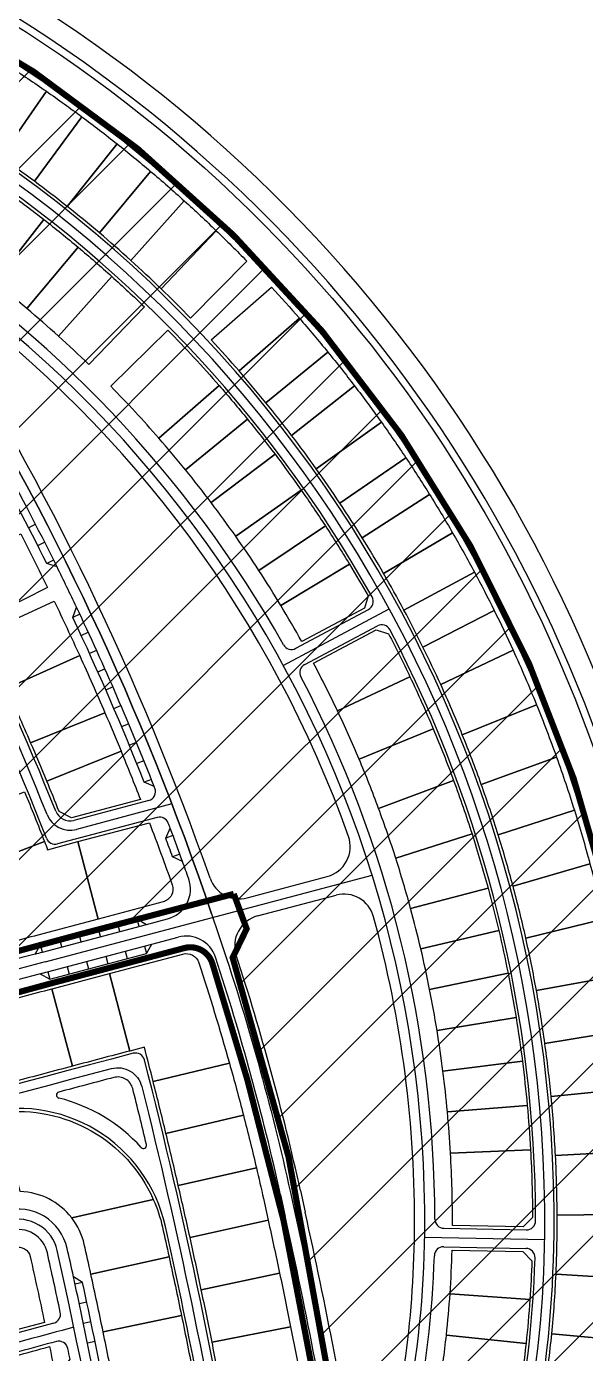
# Paper-space layout 'Layout1' of a CAD drawing. Extents: x 51 to 892, y -832 to -238.
# Drawn here: x 831.25 to 845.77, y -302.07 to -267.59 of the extents above; entities that cross this region are included whole.
import ezdxf

# ---------------------------------------------------------------- set-up
doc = ezdxf.new("R2010")
doc.units = 0
doc.header["$LTSCALE"] = 10
doc.header["$MEASUREMENT"] = 0
doc.linetypes.add('X-Base 100915$0$PHANTOMX2', pattern=[5, 2.5, -0.5, 0.5, -0.5, 0.5, -0.5])
for name, color, linetype in [('L-ANNO-KPLN', 254, 'Continuous'), ('L-ANNO-KPLN-HTCH', 135, 'Continuous'), ('L-ANNO-KPLN-SHET', 139, 'X-Base 100915$0$PHANTOMX2')]:
    doc.layers.add(name, color=color, linetype=linetype)

# ---------------------------------------------------------------- blocks, each defined once
blk = doc.blocks.new('masterplan')
at = {"layer": 'L-ANNO-KPLN'}
for p, q in [((408023.812099279, 2905913.462894781), (408023.6342822677, 2905913.371346376)), ((408023.8700501833, 2905912.909440048), (408024.0485040611, 2905912.999740732)), ((408024.2816589959, 2905912.534942205), (408024.1025770068, 2905912.445893672)), ((408024.9615111314, 2905911.130908184), (408024.7805976442, 2905911.045642071)), ((408030.2491091362, 2905909.79690305), (408033.0024807062, 2905911.26453985)), ((408030.5742144893, 2905910.242160843), (408032.4596554408, 2905911.247162331)), ((408025.000047619, 2905910.575763709), (408025.181553894, 2905910.659760567)), ((408030.8069426479, 2905909.822280454), (408032.6919323017, 2905910.827041385)), ((408025.3982912217, 2905910.187083272), (408025.2162010639, 2905910.10435979)), ((408025.4290473742, 2905909.631453441), (408025.6117124815, 2905909.712899489)), ((408025.8218072028, 2905909.237232481), (408025.6385761076, 2905909.157067864)), ((408025.8447769845, 2905908.681226331), (408026.0285650783, 2905908.760105584)), ((408026.2319759646, 2905908.281542207), (408026.0476398888, 2905908.203952187)), ((408026.247154868, 2905907.725268848), (408026.4320298821, 2905907.801565828)), ((408026.6287170163, 2905907.320199994), (408026.4433121338, 2905907.245199797)), ((408026.8220277176, 2905906.837468322), (408026.6361020628, 2905906.763768588)), ((408026.7515711568, 2905906.286175066), (408024.8103087114, 2905905.770831963)), ((408027.3549614316, 2905906.198043062), (408024.8718881297, 2905905.538866502)), ((408026.9753604394, 2905905.848958309), (408024.3827758899, 2905905.160710015)), ((408027.1941740741, 2905905.311538523), (408027.3115779232, 2905905.568654359)), ((408027.3816072168, 2905905.381315432), (408027.1941740741, 2905905.311538523)), ((408027.5613190115, 2905904.893357887), (408027.3734017314, 2905904.824895519)), ((408027.6295281756, 2905904.705348616), (408027.3734017314, 2905904.824895519)), ((408024.0591415979, 2905902.095041528), (408032.5528134657, 2905904.349839812)), ((408029.3055731349, 2905903.76094545), (408031.3913517778, 2905904.314652984)), ((408029.5800671242, 2905903.287526606), (408031.6179447132, 2905903.828517941)), ((408023.9412110543, 2905902.543693286), (408026.4541138661, 2905903.21101589)), ((408026.0028829252, 2905902.884186808), (408025.9515496638, 2905903.077555714)), ((408026.4541138661, 2905903.21101589), (408026.698779311, 2905903.068925045)), ((408026.5054747388, 2905903.017608863), (408026.4541138662, 2905903.21101589)), ((408026.698779311, 2905903.068925045), (408027.2422816814, 2905903.213207546)), ((408028.3842192173, 2905903.346859535), (408028.566824481, 2905902.806866191)), ((408024.997699257, 2905902.617342686), (408024.9463830807, 2905902.810647234)), ((408025.5002910633, 2905902.750764739), (408025.4489527415, 2905902.944086849)), ((408026.8353478666, 2905902.558891409), (408027.5199263155, 2905902.740625097)), ((408023.7992234998, 2905902.29913459), (408023.9412110543, 2905902.543693286)), ((408023.9925155886, 2905902.350498564), (408023.9412110543, 2905902.543693286)), ((408024.4951074228, 2905902.483920624), (408024.4438079767, 2905902.677162151)), ((408026.6409494472, 2905902.507284845), (408026.6922776403, 2905902.313869142)), ((408026.6922776403, 2905902.313869142), (408026.8342540194, 2905902.558601027)), ((408026.6941717274, 2905902.313760283), (408026.8353478796, 2905902.558891432)), ((408024.1792621107, 2905901.646971138), (408026.6922776403, 2905902.313869142)), ((408025.1331739654, 2905902.107018668), (408025.1844901417, 2905901.91371412)), ((408025.6357657718, 2905902.240440721), (408025.6870714284, 2905902.04710994)), ((408026.1383576337, 2905902.373862789), (408026.1896908951, 2905902.180493883)), ((408023.9347937278, 2905901.788835914), (408024.1792621107, 2905901.646971138)), ((408024.127990297, 2905901.840174546), (408024.1792621107, 2905901.646971138)), ((408024.6305821312, 2905901.973596607), (408024.6818815774, 2905901.78035508)), ((408030.1768656016, 2905896.044976499), (408030.3009124572, 2905895.483086765)), ((408030.4346581661, 2905896.101888656), (408030.5587050217, 2905895.539998923)), ((408030.6924507306, 2905896.158800814), (408030.8164975862, 2905895.596911081)), ((408034.4221639393, 2905895.17344392), (408036.5582210224, 2905895.131975472)), ((408033.9201095838, 2905894.943145355), (408037.0395621513, 2905894.882585711)), ((408034.4175898251, 2905894.693442276), (408036.5533461358, 2905894.651979667)), ((408025.0349857933, 2905893.762310935), (408024.8395210353, 2905893.719960866)), ((408025.1443020854, 2905893.253166151), (408024.9486802458, 2905893.211547696)), ((408025.251712683, 2905892.743615932), (408025.0559365001, 2905892.702729673)), ((408025.3572160827, 2905892.23366741), (408025.161288297, 2905892.193513919))]:
    blk.add_line(p, q, dxfattribs=at)
at = {"layer": 'L-ANNO-KPLN', "flags": 128}
for points in [[(407987.0889583607, 2905922.587128629, 0.4917010053788284), (407986.9607872259, 2905921.645488641), (407988.729616443, 2905919.852765416, 0.4048027847091977), (407989.5641404847, 2905919.83371221, -0.0013640750097035), (407990.049060553, 2905920.279810639), (407995.6425113128, 2905925.397358432, -0.0852654705821274), (407999.8477465976, 2905928.097986049, -0.0331588052841534), (408003.847471256, 2905929.487970832), (408004.830487623, 2905929.724915596, -0.0549308624121284), (408011.7720601945, 2905930.609680163, -0.0928711689881435), (408016.3995481979, 2905929.823973209, -0.2358157968075135), (408038.8814598504, 2905905.894963889)], [(408039.1424196906, 2905905.689420495, 0.2377585232711487), (408016.4659971184, 2905930.004107994, 0.0928711689881435), (408011.76879178, 2905930.801652342, 0.1000865253533084), (407999.3283213346, 2905928.064981677), (407999.3283213372, 2905928.064981659, -0.0100318492628843), (407998.1437260185, 2905927.569749299), (407994.2256212276, 2905926.023336895, 0.0364223624555783), (407987.0889583633, 2905922.587128631)], [(407989.6498077281, 2905918.613482691), (407996.1987304164, 2905924.789414102, -0.0852654705819975), (408000.1692018884, 2905927.339274973, -0.0330546858997407), (408004.0533151864, 2905928.689988061), (408005.0235734135, 2905928.923857622, -0.0549308624120991), (408011.7860871383, 2905929.785799562, -0.0928711689882817), (408016.1143715858, 2905929.050894753, -0.235974762197125), (408038.0983193083, 2905905.637775721), (408038.8270733628, 2905903.602639511, -0.0483307189193957), (408039.5359453605, 2905900.794560376, -0.029546859249043), (408039.9276951875, 2905896.530306493)]]:
    blk.add_lwpolyline(points, format="xyb", dxfattribs=at)
at = {"layer": 'L-ANNO-KPLN'}
for points in [[(408024.0937949445, 2905924.71339849), (408022.9065850523, 2905923.005502386, 0.00802964814266909), (408022.0105886844, 2905923.607316492), (408023.1227961211, 2905925.365062506, -0.008219820705734912)], [(408025.0181687811, 2905924.048769956), (408023.784575204, 2905922.374048416, 0.008059065479036313), (408022.9065850523, 2905923.005502386), (408024.0937949445, 2905924.71339849, -0.00799642774774967)], [(408025.9316255826, 2905923.346518005), (408024.637540928, 2905921.718156728, 0.008007514675309158), (408023.784575204, 2905922.374048416), (408025.0181687811, 2905924.048769956, -0.008098328673229196)], [(408026.8007261319, 2905922.633297348), (408025.4722937071, 2905921.032607003, 0.00804333671434891), (408024.637540928, 2905921.718156728), (408025.9316255826, 2905923.346518005, -0.007897510723209166)], [(408027.6772475904, 2905921.865658335), (408026.2841346398, 2905920.321150532, 0.008041918218197195), (408025.4722937071, 2905921.032607003), (408026.8007261319, 2905922.633297348, -0.008181299388241135)], [(408024.0310941105, 2905921.381216228), (408022.7457929481, 2905919.745877118, 0.00879834765508243), (408021.8785638881, 2905920.399360189), (408023.11675827, 2905922.070756842, -0.008710687687345783)], [(408028.5062365528, 2905921.091248997), (408027.0731525824, 2905919.583633704, 0.008039595051236713), (408026.2841346398, 2905920.321150532), (408027.6772475904, 2905921.865658335, -0.007968245906419851)], [(408024.9212253002, 2905920.660204688), (408023.5841961298, 2905919.066879698, 0.008732993974484354), (408022.7457929481, 2905919.745877118), (408024.0310941105, 2905921.381216228, -0.008705153787966302)], [(408029.3014747814, 2905920.299853598), (408027.8378379766, 2905918.821470413, 0.008044515921089868), (408027.0731525824, 2905919.583633704), (408028.5062365528, 2905921.091248997, -0.007881916369011482)], [(408025.7942828159, 2905919.90114407), (408024.4046445909, 2905918.353459094, 0.008807510423178911), (408023.5841961298, 2905919.066879698), (408024.9212253002, 2905920.660204688, -0.008785976545091655)], [(408026.6420204196, 2905919.11025058), (408025.1966536952, 2905917.614493205, 0.008780244292766965), (408024.4046445909, 2905918.353459094), (408025.7942828159, 2905919.90114407, -0.008805112580162281)], [(408030.6652818667, 2905918.818245421), (408029.099476174, 2905917.449030418, 0.008040983816297824), (408028.377617911, 2905918.252901249), (408029.9427022383, 2905919.624047161, -0.007595955168013289)], [(408031.4074018111, 2905917.936617533), (408029.7948051024, 2905916.622906153, 0.008047467275152532), (408029.099476174, 2905917.449030418), (408030.6652818667, 2905918.818245421, -0.008089909372937989)], [(408028.5801399183, 2905917.07082495), (408027.0127951982, 2905915.703487141, 0.0148456055440419), (408025.7640491429, 2905917.051908702), (408027.2465498151, 2905918.510864137, -0.01487256165893367)], [(408032.0994734814, 2905917.059540555), (408030.4633665172, 2905915.774880776, 0.008034524126540911), (408029.7948051024, 2905916.622906153), (408031.4074018111, 2905917.936617533, -0.007840446439396933)], [(408029.3184851897, 2905916.194234014), (408027.7084470764, 2905914.877375749, 0.008737445372114488), (408027.0127951982, 2905915.703487141), (408028.5801399183, 2905917.07082495, -0.008722067879908889)], [(408032.7977635667, 2905916.113589528), (408031.1042825328, 2905914.905904728, 0.008034622820122754), (408030.4633665172, 2905915.774880776), (408032.0994734814, 2905917.059540555, -0.00824139760200116)], [(408030.0337619269, 2905915.282289303), (408028.3748829839, 2905914.027525367, 0.008754541722503967), (408027.7084470764, 2905914.877375749), (408029.3184851897, 2905916.194234014, -0.008820621308654606)], [(408033.4356034659, 2905915.188786479), (408031.7171806719, 2905914.016657503, 0.008048243652304136), (408031.1042825328, 2905914.905904728), (408032.7977635667, 2905916.113589528, -0.007891426980160359)], [(408030.7129070797, 2905914.351090876), (408029.0112997566, 2905913.154967481, 0.008741394747533257), (408028.3748829839, 2905914.027525367), (408030.0337619269, 2905915.282289303, -0.008772414422153416)], [(408034.0494762091, 2905914.235711754), (408032.301023786, 2905913.108590426, 0.008035477593902966), (408031.7171806719, 2905914.016657503), (408033.4356034659, 2905915.188786479, -0.007964408081725374)], [(408031.3421360952, 2905913.422875223), (408029.6146486364, 2905912.264080411, 0.008707824444607017), (408029.0112997566, 2905913.154967481), (408030.7129070797, 2905914.351090876, -0.008533694538745315)], [(408034.644879577, 2905913.242812097), (408032.8555814243, 2905912.182005653, 0.008042593125789635), (408032.301023786, 2905913.108590426), (408034.0494762091, 2905914.235711754, -0.008139401410393775)], [(408031.9689582631, 2905912.425100492), (408030.188252458, 2905911.350206754, 0.008746229306708294), (408029.6146486364, 2905912.264080411), (408031.3421360952, 2905913.422875223, -0.008961934073345829)], [(408024.1236536206, 2905911.823601105), (408022.2661931657, 2905910.887105489, 0.005404108280345889), (408021.5749872493, 2905912.267752985), (408023.4281828125, 2905913.212314244, -0.005276769113420956)], [(408035.2154094845, 2905912.217062979), (408033.3813185927, 2905911.236028781, 0.008060279330255951), (408032.8555814243, 2905912.182005653), (408034.644879577, 2905913.242812097, -0.008246634616875196)], [(408032.4487381717, 2905911.603904807), (408032.3542495134, 2905911.281632883), (408030.7302199738, 2905910.415972119, 0.008740962579344131), (408030.188252458, 2905911.350206754), (408031.9689582631, 2905912.425100492, -0.007227395319953635)], [(408035.7256738542, 2905911.226232562), (408033.8753960477, 2905910.27558268, 0.008039406878578433), (408033.3813185927, 2905911.236028781), (408035.2154094845, 2905912.217062979, -0.007834697801818656)], [(408024.9585557663, 2905910.052407518), (408023.0608182498, 2905909.200865126, 0.005406791069706931), (408022.4057329828, 2905910.59906231), (408024.2955527389, 2905911.468759375, -0.005315112139856481)], [(408036.2179412583, 2905910.19134094), (408034.3377676806, 2905909.3012368, 0.008037304653520993), (408033.8753960477, 2905910.27558268), (408035.7256738542, 2905911.226232562, -0.008053079000528898)], [(408032.9830774325, 2905910.619614244, -0.009471397811969687), (408033.5390648585, 2905909.501527905), (408031.6563458007, 2905908.617357578, 0.01119920145488088), (408031.0358308728, 2905909.853630073), (408032.6596016451, 2905910.719152744)], [(408025.6149068433, 2905908.567609419), (408023.68550653, 2905907.789269454, 0.005400404024960453), (408023.0608182498, 2905909.200865126), (408024.9585557663, 2905910.052407518, -0.005526457155652128)], [(408036.8269581519, 2905908.776177136), (408034.8991337074, 2905907.995283234, 0.01057791646838165), (408034.3377676806, 2905909.3012368), (408036.2179412583, 2905910.19134094, -0.01080204628156649)], [(408034.1431677495, 2905908.149545832), (408032.2173368873, 2905907.363394111, 0.01111638425369427), (408031.6563458007, 2905908.617357578), (408033.5390648585, 2905909.501527905, -0.01123424221671247)], [(408037.3474143206, 2905907.412017853), (408035.3916553607, 2905906.703839439, 0.01028414834281539), (408034.8991337074, 2905907.995283234), (408036.8269581519, 2905908.776177136, -0.010234023666971)], [(408026.0334398667, 2905907.571878711), (408024.1043290563, 2905906.79405178, 0.003776373252167853), (408023.68550653, 2905907.789269454), (408025.6149068433, 2905908.567609419, -0.003701436760396961)], [(408034.6740113604, 2905906.804492086), (408032.7243793948, 2905906.079754004, 0.01115418539370825), (408032.2173368873, 2905907.363394111), (408034.1431677495, 2905908.149545832, -0.01096244683102646)], [(408026.5385589427, 2905906.312397658), (408024.7469539477, 2905905.83678424), (408024.4266028522, 2905905.998337028, 0.00299725999186511), (408024.1043290563, 2905906.79405178), (408026.0334398667, 2905907.571878711, -0.004618290111816323)], [(408037.8094422318, 2905906.03488526), (408035.8311274399, 2905905.392165446, 0.01028881373128159), (408035.3916553607, 2905906.703839439), (408037.3474143206, 2905907.412017853, -0.0101789146880667)], [(408035.1505824244, 2905905.421685389), (408033.1695396694, 2905904.787667065, 0.01104925345386208), (408032.7243793948, 2905906.079754004), (408034.6740113604, 2905906.804492086, -0.01108106745346289)], [(408024.0441601764, 2905905.222147263), (408022.1024044085, 2905904.476401632, 0.005046032713538795), (408021.586874607, 2905905.76404873), (408023.5287794574, 2905906.510773556, -0.004910922710766275)], [(408038.213938663, 2905904.644782274), (408036.2169411393, 2905904.061313394, 0.0103081473754813), (408035.8311274399, 2905905.392165446), (408037.8094422318, 2905906.03488526, -0.01015697735118755)], [(408027.3612997029, 2905904.101215595, -0.4380625567711833), (408027.1252807945, 2905903.65394192), (408025.4406001463, 2905903.206713078), (408024.9135550745, 2905905.218843973), (408026.7700580447, 2905905.71168585, -0.005815450368193017)], [(408024.1262953132, 2905905.009851681), (408024.9135550745, 2905905.218843973), (408025.4406001463, 2905903.206713078), (408023.8744033715, 2905902.790937915, 0.0004754226029657767), (408023.1380555698, 2905902.594711435, -0.3899281676047521), (408022.7254303702, 2905902.810685159, 0.006456493990620576), (408022.1024044085, 2905904.476401632), (408024.0441601764, 2905905.222147263, -0.0008451822726306686)], [(408035.5670849874, 2905904.013117392), (408033.5565516425, 2905903.479846891, 0.01104098825923533), (408033.1695396694, 2905904.787667065), (408035.1505824244, 2905905.421685389, -0.01112664959599939)], [(408038.5691624181, 2905903.207102352), (408036.548666971, 2905902.711507636, 0.01033763149840296), (408036.2169411393, 2905904.061313394), (408038.213938663, 2905904.644782274, -0.01038068977207871)], [(408035.8464437042, 2905902.91023293), (408033.8216164862, 2905902.434328144, 0.008731126939292465), (408033.5565516425, 2905903.479846891), (408035.5670849874, 2905904.013117392, -0.008622129645194387)], [(408038.8697924721, 2905901.726970924), (408036.8244350133, 2905901.34880834, 0.01034062565152603), (408036.548666971, 2905902.711507636), (408038.5691624181, 2905903.207102352, -0.01057897206758341)], [(408036.0873929572, 2905901.799506105), (408034.0503081791, 2905901.378887189, 0.00873926933618714), (408033.8216164862, 2905902.434328144), (408035.8464437042, 2905902.91023293, -0.008617031081599181)], [(408028.0519719131, 2905902.074879046, -0.01078980278508056), (408028.8483395433, 2905899.464979663), (408026.8680550222, 2905898.986356987, 0.001625196280355987), (408026.6404647026, 2905899.878485068), (408026.2625317696, 2905899.779889691), (408025.7372796554, 2905901.795595034), (408027.6369272036, 2905902.299890714, -0.3972520471594877)], [(408026.2625317696, 2905899.779889691, 0.0009855445347839332), (408024.769268151, 2905899.386558095), (408024.2388763441, 2905901.397814363), (408024.2438798349, 2905901.399145135), (408025.7372796554, 2905901.795595034)], [(408036.2951315476, 2905900.649899782), (408034.2419735992, 2905900.316705161, 0.008748764481420434), (408034.0503081791, 2905901.378887189), (408036.0873929572, 2905901.799506105, -0.008862717639170027)], [(408039.0964484483, 2905900.315877983), (408037.0435676277, 2905899.977407214, 0.01032754665108388), (408036.8244350133, 2905901.34880834), (408038.8697924721, 2905901.726970924, -0.01002248925685764)], [(408024.769268151, 2905899.386558095, 0.0009774805242462594), (408023.2777348051, 2905898.987478594), (408022.722389795, 2905900.991985258, -0.0009942573497810667), (408024.2388763441, 2905901.397814363)], [(408036.4594434407, 2905899.5144216), (408034.3955541872, 2905899.256259022, 0.008670815049896736), (408034.2419735992, 2905900.316705161), (408036.2951315476, 2905900.649899782, -0.008704630021607094)], [(408039.2753513725, 2905898.807614348), (408037.2058291626, 2905898.599067793, 0.01032100912253715), (408037.0435676277, 2905899.977407214), (408039.0964484483, 2905900.315877983, -0.0106545975100231)], [(408029.2132198468, 2905898.112709205), (408027.2001675335, 2905897.638915035, 0.002456114585888984), (408026.8680550222, 2905898.986356987), (408028.8483395433, 2905899.464979663, -0.005563776766002899)], [(408036.5848640341, 2905898.367145042), (408034.5118114599, 2905898.196125667, 0.008630657870171024), (408034.3955541872, 2905899.256259022), (408036.4594434407, 2905899.5144216, -0.008763071408785272)], [(408039.3960596069, 2905897.178954828), (408037.3194163088, 2905897.061117904, 0.01146443271546967), (408037.2058291626, 2905898.599067793), (408039.2753513725, 2905898.807614348, -0.0114524973709408)], [(408036.670134664, 2905897.216267515), (408034.5918304865, 2905897.127522483, 0.008683816017203845), (408034.5118114599, 2905898.196125667), (408036.5848640341, 2905898.367145042, -0.008765602059248504)], [(408026.87111722, 2905895.926378991), (408024.7513217394, 2905895.448085631, 0.2237070019650311), (408023.4142427235, 2905896.127540896), (408022.9017371146, 2905898.180697919, -0.3294531209747563)], [(408029.5494718335, 2905896.74679197), (408027.5190980104, 2905896.288426166, 0.002464801087176021), (408027.2001675335, 2905897.638915035), (408029.2132198468, 2905898.112709205, -0.005580943356211855)], [(408036.7227365106, 2905895.450155664), (408036.4816869192, 2905895.213476344), (408034.6426804067, 2905895.24917734, 0.01519392720693011), (408034.5918304865, 2905897.127522483), (408036.670134664, 2905897.216267515, -0.01338298289541584)], [(408039.4386468767, 2905895.901299112), (408039.4372256678, 2905895.900574365, -0.002911382923032506), (408039.4418463451, 2905895.537671153), (408037.3624258953, 2905895.519229125, 0.01146670983079783), (408037.3194163088, 2905897.061117904), (408039.3960596069, 2905897.178954828, -0.008961109901756619)], [(408029.7315875338, 2905895.946673676), (408029.8556343835, 2905895.38478397), (408029.8561760333, 2905895.382321463), (408027.8248933511, 2905894.93478343, 0.002454026942439656), (408027.5190980104, 2905896.288426166), (408029.5494718335, 2905896.74679197, -0.003258102772662703)], [(408027.1086915149, 2905895.207279126, -0.001431183090221704), (408027.2791883247, 2905894.435343675), (408025.2483914283, 2905893.98564813, 0.001430615971413348), (408025.0789345667, 2905894.752871016, 0.1105012018033482), (408024.7513217394, 2905895.448085631), (408026.87111722, 2905895.926378991, -0.0494633568543613)], [(408039.409280067, 2905893.855665662), (408037.3326942035, 2905893.978095122, 0.008792496427220216), (408037.3612553254, 2905895.019231138, 0.003750061971946166), (408037.3624258953, 2905895.519229125), (408039.4418463451, 2905895.537671153, -0.01326746093651866)], [(408030.1528374571, 2905894.006396383), (408028.1173658106, 2905893.578331076, 0.002454141049139536), (408027.8248933511, 2905894.93478343), (408029.8561760333, 2905895.382321463, -0.002454693671919188)], [(408023.6737182193, 2905894.438280779, -0.003169413550343019), (408024.0447211404, 2905892.730368695, 0.001742675292685567), (408021.4175807817, 2905892.005689793), (408020.9992690251, 2905894.048450598, -0.001507940498498418), (408023.2772515195, 2905894.677096588, -0.4277536964631919)], [(408036.4735474754, 2905894.573513768), (408036.706099018, 2905894.329745128, -0.008719027436610391), (408036.6543392907, 2905893.320577919), (408034.5799605148, 2905893.473432805, 0.01056731091659559), (408034.633513337, 2905894.609235625)], [(408027.6039613644, 2905892.905198148), (408025.5672622309, 2905892.483050308, 0.002770463985046602), (408025.2483914283, 2905893.98564813), (408027.2791883247, 2905894.435343675, -0.002789847175864078)], [(408030.4384353512, 2905892.615894225), (408028.3966468618, 2905892.218986411, 0.002464768466955652), (408028.1173658106, 2905893.578331076), (408030.1528374571, 2905894.006396383, -0.002494327579211666)], [(408039.409280067, 2905893.855665662, -0.01274607245094245), (408039.2941484991, 2905892.2435231), (408037.2226828274, 2905892.43207891, 0.01307769397724584), (408037.3326942035, 2905893.978095122)], [(408036.6543392907, 2905893.320577919, -0.009866420523337593), (408036.5536041125, 2905892.182322854), (408034.4847691364, 2905892.397853073, 0.01003792631187445), (408034.5799605148, 2905893.473432805)], [(408027.9118626295, 2905891.371156774), (408025.8695338886, 2905890.977086405, 0.002763794191921019), (408025.5672622309, 2905892.483050308), (408027.6039613644, 2905892.905198148, -0.002779011280582876)], [(408030.7072542437, 2905891.23897277), (408028.6626580382, 2905890.856968035, 0.002456544591838904), (408028.3966468618, 2905892.218986411), (408030.4384353512, 2905892.615894225, -0.00246883679474098)], [(408036.5536041125, 2905892.182322854, -0.01296036441441538), (408036.3529872077, 2905890.692383507), (408034.2994778785, 2905891.02321439, 0.0128816507951907), (408034.4847691364, 2905892.397853073)], [(408039.2941484991, 2905892.2435231, -0.01309100754037624), (408039.0906590665, 2905890.595924115), (408037.033610756, 2905890.903829742, 0.01298059221452991), (408037.2226828274, 2905892.43207891)], [(408024.5046816017, 2905890.451315464), (408022.4674433125, 2905890.030802942, 0.002422165451359154), (408022.2134528718, 2905891.314627222), (408022.3967806331, 2905891.613993141, -0.00118110738092754), (408024.1753949812, 2905892.102654894, -0.003063935779093985)]]:
    blk.add_lwpolyline(points, format="xyb", close=True, dxfattribs=at)
for points in [[(408021.3053195808, 2905918.451094997, -0.0561492672459392), (408028.3842192214, 2905903.346859523, 0.0561492672459392), (408021.3053195737, 2905918.451095009, 0.146603051820441), (408016.5107502635, 2905922.73504462, 0.0211675808837009), (408014.1492808126, 2905923.721652897, 0.0928632871890497), (408011.8836718516, 2905924.106426572)], [(408026.9133979068, 2905906.605831384, 0.0001650276132386), (408026.8954769245, 2905906.65144362), (408026.6361020628, 2905906.763768588, 0.0157610031539614), (408024.7805976407, 2905911.045642069), (408024.8760014339, 2905911.311706601, 0.0039062698682386), (408024.3704662006, 2905912.355740485), (408024.1025770068, 2905912.445893672, 0.0222552556544132), (408020.9098577551, 2905918.208389529, 0.146603051761881), (408016.3139206039, 2905922.314861225, 0.0211675808989203), (408013.9886853395, 2905923.286331069, 0.0690026000736688), (408012.4387507103, 2905923.625831047), (408012.2546875104, 2905923.837440219, 0.0153387273464886), (408011.8881512519, 2905923.842464576, 0.0016459692694876), (408011.7224300297, 2905923.839106576, 0.6222988039874217), (408011.1188969634, 2905922.536683609, -0.0026031380862334), (408011.5643264371, 2905921.979241894), (408011.8453861941, 2905921.945743758, -0.0056911658094518), (408012.7980063373, 2905920.704681761), (408012.7577102944, 2905920.424515843, -0.0006879554814783), (408012.870173722, 2905920.273144906)], [(408024.3704662006, 2905912.355740485, 0.0229290908134228), (408021.0803154351, 2905918.313003961, 0.14660305176202), (408016.3987609748, 2905922.495974757, 0.0211675808988918), (408014.057907526, 2905923.473969788, 0.0774142905618169), (408012.2546875104, 2905923.837440219, 0.0774142905618169)], [(408026.8954769245, 2905906.65144362, 0.0171083499213961), (408024.8760014339, 2905911.311706601, 0.0171083499213961)], [(408027.6295281756, 2905904.705348616, 0.0030980702566082), (408027.3115779232, 2905905.568654359)], [(408028.3842192173, 2905903.346859535), (408028.5668244844, 2905902.806866181, -0.0272087298516123), (408030.4346581661, 2905896.101888656), (408030.5587050158, 2905895.53999895, -0.0133288578294413), (408032.02281059, 2905887.952739145, -0.1371364751896113), (408031.6493138531, 2905884.527168774, 0.0409899089799493), (408024.4228652826, 2905861.103129227), (408023.4032450541, 2905856.485164814)], [(408023.7992234998, 2905902.29913459, -0.0001241995210115), (408023.9914042437, 2905902.350203537), (408026.698779311, 2905903.068925045)], [(408023.934672861, 2905901.788906053, 0.0001241995210115), (408024.1268789521, 2905901.839879519), (408026.8342540194, 2905902.558601027)], [(408009.2421628688, 2905891.321794267), (408008.5479153502, 2905893.716360175, -0.4086734982532422), (408008.972771485, 2905894.505773098, -0.0110186493831974), (408025.7861455858, 2905899.324242189, -0.4173963695954786), (408026.5695623229, 2905898.861262619, -0.0203199587966195), (408028.9220044077, 2905887.579952057, -0.4632883807191366), (408028.4486843742, 2905887.021136853), (408025.8522343124, 2905887.020243853)], [(408027.1867590899, 2905895.224756361, 0.4277517601739906), (408022.330066721, 2905898.15025667, 0.2360790456417622)], [(408026.0461533173, 2905887.460381032, 0.0007941483107338), (408025.9718593345, 2905887.895580448), (408026.1347939465, 2905888.126902504, 0.0103143958206627), (408025.0349857933, 2905893.762310935), (408024.797030342, 2905893.915395085, 0.0013592649943616), (408024.6339493913, 2905894.653250781, 0.4277537049272289), (408023.0183475346, 2905895.626425158, 0.0003648541512622), (408022.4605931841, 2905895.473872385), (408022.2162708039, 2905895.614190842, 0.0016518607349234), (408019.7068962099, 2905894.915584569), (408019.5710013427, 2905894.6694172, 0.0020796027837882), (408016.411335011, 2905893.762551786), (408016.1655730738, 2905893.899179903, 0.0016518607304842), (408013.6676623115, 2905893.160631756), (408013.534945498, 2905892.912097519, 0.0025876625927571), (408009.6314240028, 2905891.719710047)], [(408025.9718593345, 2905887.895580448, 0.0072921223212785), (408025.2251729241, 2905891.879955846, 0.0037414554128524), (408024.797030342, 2905893.915395085, 0.0037414554128524)], [(408024.8065653105, 2905892.605374805, 0.0016182004506373), (408022.3676994428, 2905891.937998944, 0.3936817014983355), (408021.9113405967, 2905891.194261963, -0.0225476102982694), (408023.7941539332, 2905879.116528696, -0.0383945773467075), (408023.9418406682, 2905874.616530812, 0.3694955005015436), (408024.4547043454, 2905873.961045777), (408026.9970448187, 2905873.448345027)], [(408026.7707879333, 2905874.017884471, 0.0027907304778753), (408026.7898639813, 2905874.377000064), (408026.5989082629, 2905874.585056456, 0.0377276050122752), (408026.4342288432, 2905879.406925852, 0.0071875602948183), (408025.9428913128, 2905883.351127978, 0.0028167869463427), (408025.7194407027, 2905884.892756517), (408025.8872610719, 2905885.120305371, 0.0020945316607426), (408025.7079408763, 2905886.26635818), (408025.4786349327, 2905886.431769612, 0.0093895409461065), (408024.5510151687, 2905891.540418196), (408024.7075300547, 2905891.77588645, 0.0005060629148248), (408024.6516138293, 2905892.050521627)]]:
    blk.add_lwpolyline(points, format="xyb", dxfattribs=at)
for centre, radius, start, end in [((408003.6828862643, 2905895.350678541), 37.47999999991102, 16.2548111185668, 69.75176714962522), ((408003.6828862643, 2905895.350678541), 33.59999999994178, 359.436138772085, 69.75176714962522), ((408003.6828862643, 2905895.350678541), 33.35999999994082, 359.436138772085, 69.75176714962522), ((408003.6828862659, 2905895.350678546), 30.24000000004631, 359.436138772085, 69.75176714962522), ((408003.6828862643, 2905895.350678541), 33.11999999993912, 29.33473446461492, 57.71478719112875), ((408003.6828862659, 2905895.350678546), 30.50400000004631, 29.42338004275824, 57.71686713066933), ((408003.6828862659, 2905895.350678546), 29.97600000004631, 19.49592452250788, 53.36530554137323), ((407957.8064246381, 2905879.480126867), 74.76799999928157, 19.36245237544221, 31.98577676562504), ((407957.8100131359, 2905879.481926925), 71.61999999998432, 21.7396940589293, 31.53886268782886), ((407957.8100131359, 2905879.481926925), 71.13999999998433, 21.28438597677777, 31.53886268782886), ((407957.8100131359, 2905879.481926925), 71.37999999998432, 21.7396940589293, 31.53886268782886), ((408032.3467638555, 2905911.458953478), 0.24, 298.0590702533516, 29.33473446461492), ((408032.8048238871, 2905910.615250239), 0.24, 27.66175640833955, 118.0590702533516), ((408003.6828862643, 2905895.350678541), 33.11999999993912, 0.03703270128857757, 27.66175640833955), ((408030.4613229041, 2905910.45395199), 0.24, 209.4233800427582, 298.0590702533516), ((408030.9198342332, 2905909.610489307), 0.24, 118.0590702533516, 207.6341517672288), ((408003.6828862659, 2905895.350678546), 30.50400000004631, 0.1168878297493646, 27.63415176722878), ((408026.689991744, 2905906.518140529), 0.24, 284.8672803028358, 21.43088197908422), ((408024.7076763622, 2905906.157441069), 0.6400000000000001, 201.7396940589292, 284.8672803028358), ((408024.7076763568, 2905906.157441068), 0.4, 201.7399669297857, 284.8672803028358), ((408027.0369398522, 2905905.616992847), 0.24, 20.68322142105851, 104.8672803028357), ((407957.8064470134, 2905879.480135289), 74.23997609144094, 20.573456793545, 20.68322143033118), ((408024.3211964772, 2905905.392675478), 0.24, 201.2843862268429, 284.8672803028358), ((407957.8064245528, 2905879.480126835), 74.04000009037959, 20.01778662622879, 20.4191039417464), ((408031.1860870681, 2905905.087871193), 0.8, 284.8672803028358, 19.49592452250788), ((407957.8064246383, 2905879.480126868), 74.23999999876519, 19.4929844062942, 19.86343377916095), ((408027.0370169714, 2905903.986425754), 0.7999999996103199, 284.8672803675531, 19.4929844062942), ((408029.1003084251, 2905904.534163659), 0.8, 199.3624523754422, 284.8672803028358), ((408031.823209423, 2905903.055299732), 0.8, 15.31193320916001, 104.8672803028357), ((408029.7853318339, 2905902.514308396), 0.8, 104.8672803028357, 198.0957895600865), ((408003.6828862659, 2905895.350678546), 29.97600000004631, 359.436138772085, 15.31193320916001), ((408027.7251910253, 2905901.967406888), 0.8, 18.20507398309084, 104.8672803028357), ((408126.6914964822, 2905515.485936962), 400.0000000033945, 104.8672803028357, 110.9685584086362), ((408126.6914964661, 2905515.485936961), 400.2640000001464, 104.8957447943474, 104.9762391511166), ((407967.9394910029, 2905882.305001984), 63.73600000467475, 12.44934304757851, 18.20507398309084), ((407967.9394910029, 2905882.305001984), 64.26400000467474, 12.44934304757851, 18.09578956008657), ((408126.6914964822, 2905515.485936962), 399.7360000033946, 104.8957681864172, 105.3611230725795), ((408126.6914964744, 2905515.485936943), 397.1200000156737, 104.6357524676398, 107.3447882070367), ((408026.4105733584, 2905899.487852135), 0.2400000000022782, 14.36815167828346, 104.6357524676398), ((407889.0071592712, 2905864.290052091), 142.0799920009834, 9.221988694040043, 14.36815167828346), ((408126.6914964849, 2905515.485936946), 396.6400000153074, 104.72894130389, 104.9430260345554), ((408025.9488633458, 2905898.70527294), 0.4, 14.10702198779722, 104.72894130389), ((408024.4351626072, 2905898.635354007), 0.08000000000000002, 104.9430260345554, 255.8757154487641), ((407889.0071592643, 2905864.290052124), 141.5999919993528, 13.50065602186655, 14.10702198779722), ((408023.361447918, 2905894.368371845), 4.320000000098912, 42.28568872994254, 75.87571544876411), ((408026.6165642975, 2905897.328813933), 0.08000000000000002, 222.2856887299425, 13.50065602186655), ((408001.3996611314, 2905897.171086417), 38.53336226101811, 339.5206561147924, 359.0471716401193), ((407889.0071514092, 2905864.290050614), 145.2239999982207, 9.527900754617665, 12.44934304757851), ((408023.36144792, 2905894.36837185), 1.040000000015664, 12.61891687156415, 105.2549040725637), ((408023.3614479199, 2905894.36837185), 0.7760000000489659, 12.61891687156415, 105.2549040725637), ((407889.0071592643, 2905864.290052124), 141.5999919993528, 9.450671096741397, 12.61891687156415), ((407889.0071514092, 2905864.290050614), 144.6959999982207, 9.394774595390551, 12.44934304757851), ((408034.4268223132, 2905895.413398707), 0.24, 180.1168878297493, 268.887825281932), ((408036.5628793964, 2905895.371930259), 0.24, 268.887825281932, 0.03703270128857757), ((408007.6826925678, 2905895.311314247), 26.23999999992628, 338.7041447172335, 359.436138772085), ((408007.6826925678, 2905895.311314247), 25.97599999992628, 344.3491475929306, 359.436138772085), ((408007.6826925661, 2905895.311314242), 29.36, 338.7041447172335, 359.436138772085), ((408007.6826925661, 2905895.311314241), 29.59999999998327, 338.7041447172335, 359.436138772085), ((407889.0071592698, 2905864.29005213), 138.4559919954769, 11.96488772505925, 12.61891687156415), ((407889.0071592699, 2905864.29005213), 138.7199919953607, 6.277255783773144, 12.61891687156415), ((408007.6826925678, 2905895.311314247), 26.50399999992628, 338.7041447172335, 358.1618947944194), ((408034.4129314511, 2905894.45348749), 0.24, 88.88782528193192, 178.1618947944195), ((408036.5486877619, 2905894.41202488), 0.24, 358.2155882338741, 88.88782528193192), ((408007.6826925661, 2905895.311314241), 29.11999999998319, 338.7041447172335, 358.2155882338741), ((408024.2203854672, 2905892.943915824), 0.24, 285.1884146697861, 11.96488772505925), ((408126.6914964863, 2905515.48593694), 390.8800000216418, 105.1884146697862, 105.5769777558711), ((408126.6914964863, 2905515.48593694), 390.4000000216418, 105.1968467751063, 105.4893149674846), ((408024.4164873562, 2905892.002401552), 0.24, 11.56621739474433, 105.1968467751063)]:
    blk.add_arc(centre, radius, start, end, dxfattribs=at)
blk = doc.blocks.new('*U42')
at = {"layer": 'L-ANNO-KPLN-HTCH'}
h = blk.add_hatch(dxfattribs=at)
h.set_pattern_fill('ANSI31', color=256, scale=0.5)
h.set_pattern_definition([(45, (0, 0), (-1.122532015133644, 1.122532015133644), [])])
edge = h.paths.add_edge_path()
edge.add_line((-3455.697593421271, 26424.68478805902), (-3439.081402089508, 26440.8751279782))
edge.add_line((-3439.081402089508, 26440.8751279782), (-3437.056759942733, 26442.76920894678))
edge.add_line((-3437.056759942733, 26442.76920894678), (-3431.460980911917, 26447.88420916866))
edge.add_arc((-3417.075323722825, 26429.09750129489), 23.66194255542817, 95.39855763813011, 127.442578282379, ccw=False)
edge.add_arc((-3417.829869229194, 26247.63561908334), 205.0241500281754, 88.632134002773, 90.41126806126272, ccw=False)
edge.add_arc((-3423.20128381951, 26419.36400693062), 34.78655107822799, 45.17399127250309, 72.83623014732558, ccw=False)
edge.add_arc((-3423.947046427785, 26418.39483174884), 36.00000000402139, 23.774485278079226, 45.419557536097216, ccw=False)
edge.add_arc((-3423.947046422731, 26418.39483175135), 35.99999999838079, 8.495610740262975, 23.774485277655288, ccw=False)
edge.add_arc((-3422.871247099215, 26418.48886450189), 34.9221756588274, -5.833749600871727, 8.60378153063209, ccw=False)
edge.add_arc((-3420.027208626269, 26418.3678361895), 32.08100825784198, 339.1119337905687, 353.86500355693005, ccw=False)
edge.add_arc((-3390.876769418451, 26407.24332225399), 0.8799999999330226, 247.9580284328257, 339.11193377292676, ccw=False)
edge.add_line((-3391.207020829143, 26406.4276421662), (-3395.041049059658, 26407.9799581408))
edge.add_line((-3395.041049059658, 26407.9799581408), (-3397.250510453191, 26420.09700569888))
edge.add_line((-3397.250510453191, 26420.09700569888), (-3398.701102005146, 26425.26723841163))
edge.add_line((-3398.701102005146, 26425.26723841163), (-3398.337922213544, 26426.01643149327))
edge.add_line((-3398.337922213544, 26426.01643149327), (-3398.671851359602, 26426.92379569965))
edge.add_arc((-3257.688756478629, 25882.09785592626), 562.771301411312, 104.5080358306132, 105.7490551088947)
edge.add_arc((-3301.111374527269, 26038.47413239236), 400.4800000099875, 105.8423130561481, 107.9383219189039)
edge.add_arc((-3301.111374329311, 26038.47413180869), 400.4800006262575, 107.9383219201296, 109.7232337209431)
edge.add_arc((-3288.476194832993, 26004.07570108618), 437.1245807827079, 109.7606215981035, 111.1291546603551)
edge.add_arc((-3446.26160208967, 26412.37286136803), 0.600000000213645, 202.6348313287165, 290.94247565474956, ccw=False)
edge.add_arc((-3469.830723656297, 26402.54516862132), 24.93599491179325, 22.63482972289451, 33.28274834961032)
edge.add_arc((-3493.146095351107, 26383.92912930661), 54.71300036840288, 36.18233408169527, 46.83278559836667)
edge.add_arc((-3455.561929312728, 26424.2566902152), 0.4490759865007463, 107.58434547302369, 250.0304919207731, ccw=False)
at = {"layer": 'L-ANNO-KPLN-SHET', "transparency": 33554687, "const_width": 0.16}
for points in [[(-3455.697593421271, 26424.68478805902), (-3439.081402089508, 26440.8751279782), (-3437.056759942733, 26442.76920894678), (-3431.460980911917, 26447.88420916866, -0.1407367101260069), (-3419.301516204551, 26452.65448736125, -0.007763092732284886), (-3412.93563572242, 26452.6013444453, -0.1212888510553284), (-3398.678287623628, 26444.03639622503, -0.09472625699725798), (-3391.002032262683, 26432.90779291983, -0.06676560800068809), (-3388.342067811117, 26423.71324297558, -0.0630790776089087)], [(-3388.12993304356, 26414.93929404444, -0.06446147379744199), (-3390.054604112581, 26406.92956405138, -0.4201246475238508), (-3391.207020829143, 26406.4276421662), (-3395.041049059658, 26407.9799581408), (-3397.250510453191, 26420.09700569888), (-3398.701102005146, 26425.26723841163), (-3398.337922213544, 26426.01643149327), (-3398.671851359602, 26426.92379569965, 0.005415021047985981), (-3410.438719213186, 26423.7425610391, 0.009145818942456856), (-3424.456417933866, 26419.48624594654, 0.007788304413250178), (-3436.26416415867, 26415.45948205846, 0.005971422939272165), (-3446.047143810955, 26411.81249751574, -0.4055885473994124), (-3446.815387944985, 26412.14194747345, 0.0464937676466434), (-3448.984914328265, 26416.22932280419, 0.04650484336004877), (-3455.715297745951, 26423.83461514446, -0.7162342828091106), (-3455.69759941014, 26424.68478233884)], [(-3443.800207480151, 26411.55810973332, -0.009375428191076254), (-3429.710574340718, 26416.64963231753), (-3423.940659204442, 26418.56432256992), (-3421.727794814683, 26419.27289539161, -0.01344333614684217), (-3403.332989033023, 26424.62229828867), (-3399.954124277519, 26425.51763247843, -0.397321489514343), (-3399.230342955389, 26425.1247039773), (-3398.314222470918, 26422.07686593481), (-3397.799689915441, 26420.06684366246), (-3397.377717097933, 26418.43472344573), (-3395.921902212142, 26410.87192350584, -0.1112786282974165)]]:
    blk.add_lwpolyline(points, format="xyb", dxfattribs=at)
at = {"linetype": 'Continuous'}
blk.add_blockref('masterplan', (-411427.6337880858, -2879476.937535429), dxfattribs=at)

psp = doc.layouts.get("Layout1")

# ---------------------------------------------------------------- block references
psp.add_blockref('*U42', (4235.30803268658, -26717.05193810303))

doc.saveas('drawing.dxf')
